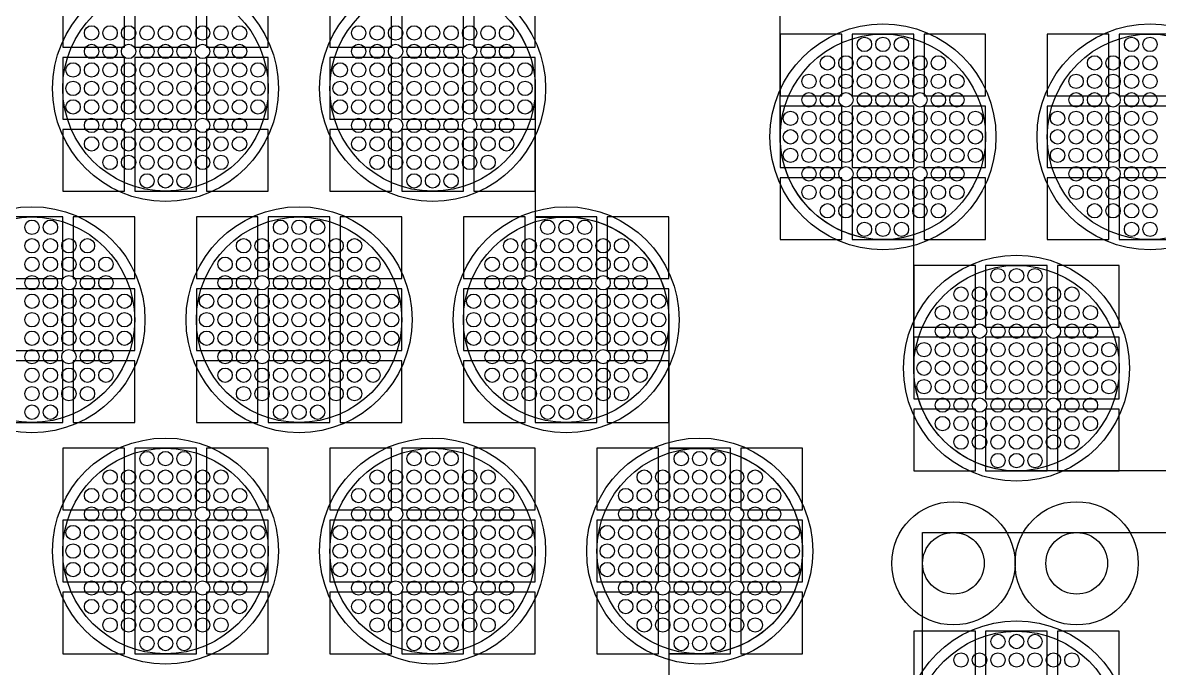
# Model space of a CAD drawing. Extents: x -49 to 54, y -38 to 38.
# Drawn here: x -36.07 to -30.54, y -20.99 to -17.85 of the extents above; entities that cross this region are included whole.
import ezdxf

# ---------------------------------------------------------------- set-up
doc = ezdxf.new("R2010")
doc.units = 0
for name, color, linetype in [('ADHESIVE_VIA_OPENINGS', 30, 'CONTINUOUS'), ('BACK_LAYER', 5, 'CONTINUOUS'), ('COND_LAYER_LOWER_ELECTRODE', 6, 'CONTINUOUS'), ('CONDUCTIVE_LAYER_BACK_LAYER', 2, 'CONTINUOUS'), ('EMITTER', 3, 'CONTINUOUS'), ('LOWER_ELECTRODE', 1, 'CONTINUOUS'), ('SUBSTRATE_VIA', 4, 'CONTINUOUS')]:
    doc.layers.add(name, color=color, linetype=linetype)

msp = doc.modelspace()

# ---------------------------------------------------------------- linework, layer by layer
at = {"layer": 'ADHESIVE_VIA_OPENINGS'}
for centre in [(-31.5372, -20.4819), (-30.9372, -20.4819)]:
    msp.add_circle(centre, 0.3, dxfattribs=at)
at = {"layer": 'BACK_LAYER'}
for points in [[(-35.8721, -17.9704), (-35.5721, -17.9704), (-35.5721, -17.6704), (-35.8721, -17.6704)], [(-35.5221, -17.9704), (-35.2221, -17.9704), (-35.2221, -17.6704), (-35.5221, -17.6704)], [(-35.1721, -17.9704), (-34.8721, -17.9704), (-34.8721, -17.6704), (-35.1721, -17.6704)], [(-34.5721, -17.9704), (-34.2721, -17.9704), (-34.2721, -17.6704), (-34.5721, -17.6704)], [(-34.2221, -17.9704), (-33.9221, -17.9704), (-33.9221, -17.6704), (-34.2221, -17.6704)], [(-33.8721, -17.9704), (-33.5721, -17.9704), (-33.5721, -17.6704), (-33.8721, -17.6704)], [(-32.3802, -18.2061), (-32.0802, -18.2061), (-32.0802, -17.9061), (-32.3802, -17.9061)], [(-32.0302, -18.2061), (-31.7302, -18.2061), (-31.7302, -17.9061), (-32.0302, -17.9061)], [(-31.6802, -18.2061), (-31.3802, -18.2061), (-31.3802, -17.9061), (-31.6802, -17.9061)], [(-31.0802, -18.2061), (-30.7802, -18.2061), (-30.7802, -17.9061), (-31.0802, -17.9061)], [(-30.7302, -18.2061), (-30.4302, -18.2061), (-30.4302, -17.9061), (-30.7302, -17.9061)], [(-35.8721, -18.3204), (-35.5721, -18.3204), (-35.5721, -18.0204), (-35.8721, -18.0204)], [(-35.5221, -18.3204), (-35.2221, -18.3204), (-35.2221, -18.0204), (-35.5221, -18.0204)], [(-35.1721, -18.3204), (-34.8721, -18.3204), (-34.8721, -18.0204), (-35.1721, -18.0204)], [(-34.5721, -18.3204), (-34.2721, -18.3204), (-34.2721, -18.0204), (-34.5721, -18.0204)], [(-34.2221, -18.3204), (-33.9221, -18.3204), (-33.9221, -18.0204), (-34.2221, -18.0204)], [(-33.8721, -18.3204), (-33.5721, -18.3204), (-33.5721, -18.0204), (-33.8721, -18.0204)], [(-32.3802, -18.5561), (-32.0802, -18.5561), (-32.0802, -18.2561), (-32.3802, -18.2561)], [(-32.0302, -18.5561), (-31.7302, -18.5561), (-31.7302, -18.2561), (-32.0302, -18.2561)], [(-31.6802, -18.5561), (-31.3802, -18.5561), (-31.3802, -18.2561), (-31.6802, -18.2561)], [(-31.0802, -18.5561), (-30.7802, -18.5561), (-30.7802, -18.2561), (-31.0802, -18.2561)], [(-30.7302, -18.5561), (-30.4302, -18.5561), (-30.4302, -18.2561), (-30.7302, -18.2561)], [(-35.8721, -18.6704), (-35.5721, -18.6704), (-35.5721, -18.3704), (-35.8721, -18.3704)], [(-35.5221, -18.6704), (-35.2221, -18.6704), (-35.2221, -18.3704), (-35.5221, -18.3704)], [(-35.1721, -18.6704), (-34.8721, -18.6704), (-34.8721, -18.3704), (-35.1721, -18.3704)], [(-34.5721, -18.6704), (-34.2721, -18.6704), (-34.2721, -18.3704), (-34.5721, -18.3704)], [(-34.2221, -18.6704), (-33.9221, -18.6704), (-33.9221, -18.3704), (-34.2221, -18.3704)], [(-33.8721, -18.6704), (-33.5721, -18.6704), (-33.5721, -18.3704), (-33.8721, -18.3704)], [(-32.3802, -18.9061), (-32.0802, -18.9061), (-32.0802, -18.6061), (-32.3802, -18.6061)], [(-32.0302, -18.9061), (-31.7302, -18.9061), (-31.7302, -18.6061), (-32.0302, -18.6061)], [(-31.6802, -18.9061), (-31.3802, -18.9061), (-31.3802, -18.6061), (-31.6802, -18.6061)], [(-31.0802, -18.9061), (-30.7802, -18.9061), (-30.7802, -18.6061), (-31.0802, -18.6061)], [(-30.7302, -18.9061), (-30.4302, -18.9061), (-30.4302, -18.6061), (-30.7302, -18.6061)], [(-36.1721, -19.0962), (-35.8721, -19.0962), (-35.8721, -18.7962), (-36.1721, -18.7962)], [(-35.8221, -19.0962), (-35.5221, -19.0962), (-35.5221, -18.7962), (-35.8221, -18.7962)], [(-35.2221, -19.0962), (-34.9221, -19.0962), (-34.9221, -18.7962), (-35.2221, -18.7962)], [(-34.8721, -19.0962), (-34.5721, -19.0962), (-34.5721, -18.7962), (-34.8721, -18.7962)], [(-34.5221, -19.0962), (-34.2221, -19.0962), (-34.2221, -18.7962), (-34.5221, -18.7962)], [(-33.9221, -19.0962), (-33.6221, -19.0962), (-33.6221, -18.7962), (-33.9221, -18.7962)], [(-33.5721, -19.0962), (-33.2721, -19.0962), (-33.2721, -18.7962), (-33.5721, -18.7962)], [(-33.2221, -19.0962), (-32.9221, -19.0962), (-32.9221, -18.7962), (-33.2221, -18.7962)], [(-31.7302, -19.3319), (-31.4302, -19.3319), (-31.4302, -19.0319), (-31.7302, -19.0319)], [(-31.3802, -19.3319), (-31.0802, -19.3319), (-31.0802, -19.0319), (-31.3802, -19.0319)], [(-31.0302, -19.3319), (-30.7302, -19.3319), (-30.7302, -19.0319), (-31.0302, -19.0319)], [(-36.1721, -19.4462), (-35.8721, -19.4462), (-35.8721, -19.1462), (-36.1721, -19.1462)], [(-35.8221, -19.4462), (-35.5221, -19.4462), (-35.5221, -19.1462), (-35.8221, -19.1462)], [(-35.2221, -19.4462), (-34.9221, -19.4462), (-34.9221, -19.1462), (-35.2221, -19.1462)], [(-34.8721, -19.4462), (-34.5721, -19.4462), (-34.5721, -19.1462), (-34.8721, -19.1462)], [(-34.5221, -19.4462), (-34.2221, -19.4462), (-34.2221, -19.1462), (-34.5221, -19.1462)], [(-33.9221, -19.4462), (-33.6221, -19.4462), (-33.6221, -19.1462), (-33.9221, -19.1462)], [(-33.5721, -19.4462), (-33.2721, -19.4462), (-33.2721, -19.1462), (-33.5721, -19.1462)], [(-33.2221, -19.4462), (-32.9221, -19.4462), (-32.9221, -19.1462), (-33.2221, -19.1462)], [(-31.7302, -19.6819), (-31.4302, -19.6819), (-31.4302, -19.3819), (-31.7302, -19.3819)], [(-31.3802, -19.6819), (-31.0802, -19.6819), (-31.0802, -19.3819), (-31.3802, -19.3819)], [(-31.0302, -19.6819), (-30.7302, -19.6819), (-30.7302, -19.3819), (-31.0302, -19.3819)], [(-36.1721, -19.7962), (-35.8721, -19.7962), (-35.8721, -19.4962), (-36.1721, -19.4962)], [(-35.8221, -19.7962), (-35.5221, -19.7962), (-35.5221, -19.4962), (-35.8221, -19.4962)], [(-35.2221, -19.7962), (-34.9221, -19.7962), (-34.9221, -19.4962), (-35.2221, -19.4962)], [(-34.8721, -19.7962), (-34.5721, -19.7962), (-34.5721, -19.4962), (-34.8721, -19.4962)], [(-34.5221, -19.7962), (-34.2221, -19.7962), (-34.2221, -19.4962), (-34.5221, -19.4962)], [(-33.9221, -19.7962), (-33.6221, -19.7962), (-33.6221, -19.4962), (-33.9221, -19.4962)], [(-33.5721, -19.7962), (-33.2721, -19.7962), (-33.2721, -19.4962), (-33.5721, -19.4962)], [(-33.2221, -19.7962), (-32.9221, -19.7962), (-32.9221, -19.4962), (-33.2221, -19.4962)], [(-31.7302, -20.0319), (-31.4302, -20.0319), (-31.4302, -19.7319), (-31.7302, -19.7319)], [(-31.3802, -20.0319), (-31.0802, -20.0319), (-31.0802, -19.7319), (-31.3802, -19.7319)], [(-31.0302, -20.0319), (-30.7302, -20.0319), (-30.7302, -19.7319), (-31.0302, -19.7319)], [(-35.8721, -20.2221), (-35.5721, -20.2221), (-35.5721, -19.9221), (-35.8721, -19.9221)], [(-35.5221, -20.2221), (-35.2221, -20.2221), (-35.2221, -19.9221), (-35.5221, -19.9221)], [(-35.1721, -20.2221), (-34.8721, -20.2221), (-34.8721, -19.9221), (-35.1721, -19.9221)], [(-34.5721, -20.2221), (-34.2721, -20.2221), (-34.2721, -19.9221), (-34.5721, -19.9221)], [(-34.2221, -20.2221), (-33.9221, -20.2221), (-33.9221, -19.9221), (-34.2221, -19.9221)], [(-33.8721, -20.2221), (-33.5721, -20.2221), (-33.5721, -19.9221), (-33.8721, -19.9221)], [(-33.2721, -20.2221), (-32.9721, -20.2221), (-32.9721, -19.9221), (-33.2721, -19.9221)], [(-32.9221, -20.2221), (-32.6221, -20.2221), (-32.6221, -19.9221), (-32.9221, -19.9221)], [(-32.5721, -20.2221), (-32.2721, -20.2221), (-32.2721, -19.9221), (-32.5721, -19.9221)], [(-35.8721, -20.5721), (-35.5721, -20.5721), (-35.5721, -20.2721), (-35.8721, -20.2721)], [(-35.5221, -20.5721), (-35.2221, -20.5721), (-35.2221, -20.2721), (-35.5221, -20.2721)], [(-35.1721, -20.5721), (-34.8721, -20.5721), (-34.8721, -20.2721), (-35.1721, -20.2721)], [(-34.5721, -20.5721), (-34.2721, -20.5721), (-34.2721, -20.2721), (-34.5721, -20.2721)], [(-34.2221, -20.5721), (-33.9221, -20.5721), (-33.9221, -20.2721), (-34.2221, -20.2721)], [(-33.8721, -20.5721), (-33.5721, -20.5721), (-33.5721, -20.2721), (-33.8721, -20.2721)], [(-33.2721, -20.5721), (-32.9721, -20.5721), (-32.9721, -20.2721), (-33.2721, -20.2721)], [(-32.9221, -20.5721), (-32.6221, -20.5721), (-32.6221, -20.2721), (-32.9221, -20.2721)], [(-32.5721, -20.5721), (-32.2721, -20.5721), (-32.2721, -20.2721), (-32.5721, -20.2721)], [(-35.8721, -20.9221), (-35.5721, -20.9221), (-35.5721, -20.6221), (-35.8721, -20.6221)], [(-35.5221, -20.9221), (-35.2221, -20.9221), (-35.2221, -20.6221), (-35.5221, -20.6221)], [(-35.1721, -20.9221), (-34.8721, -20.9221), (-34.8721, -20.6221), (-35.1721, -20.6221)], [(-34.5721, -20.9221), (-34.2721, -20.9221), (-34.2721, -20.6221), (-34.5721, -20.6221)], [(-34.2221, -20.9221), (-33.9221, -20.9221), (-33.9221, -20.6221), (-34.2221, -20.6221)], [(-33.8721, -20.9221), (-33.5721, -20.9221), (-33.5721, -20.6221), (-33.8721, -20.6221)], [(-33.2721, -20.9221), (-32.9721, -20.9221), (-32.9721, -20.6221), (-33.2721, -20.6221)], [(-32.9221, -20.9221), (-32.6221, -20.9221), (-32.6221, -20.6221), (-32.9221, -20.6221)], [(-32.5721, -20.9221), (-32.2721, -20.9221), (-32.2721, -20.6221), (-32.5721, -20.6221)], [(-31.7302, -21.1123), (-31.4302, -21.1123), (-31.4302, -20.8123), (-31.7302, -20.8123)], [(-31.3802, -21.1123), (-31.0802, -21.1123), (-31.0802, -20.8123), (-31.3802, -20.8123)], [(-31.0302, -21.1123), (-30.7302, -21.1123), (-30.7302, -20.8123), (-31.0302, -20.8123)]]:
    msp.add_lwpolyline(points, close=True, dxfattribs=at)
at = {"layer": 'COND_LAYER_LOWER_ELECTRODE'}
for centre in [(-35.3721, -18.1704), (-34.0721, -18.1704), (-31.8802, -18.4061), (-30.5802, -18.4061), (-36.0221, -19.2962), (-34.7221, -19.2962), (-33.4221, -19.2962), (-31.2302, -19.5319), (-35.3721, -20.4221), (-34.0721, -20.4221), (-32.7721, -20.4221), (-31.2302, -21.3123)]:
    msp.add_circle(centre, 0.55, dxfattribs=at)
at = {"layer": 'CONDUCTIVE_LAYER_BACK_LAYER'}
for points in [[(-28.6203, -20.0318), (-31.2402, -20.0318), (-31.26, -20.031), (-31.2798, -20.0294), (-31.2996, -20.0271), (-31.3192, -20.0239), (-31.3387, -20.02), (-31.358, -20.0153), (-31.3771, -20.0098), (-31.396, -20.0036), (-31.4147, -19.9966), (-31.433, -19.9889), (-31.451, -19.9805), (-31.4687, -19.9714), (-31.4859, -19.9615), (-31.5028, -19.951), (-31.5193, -19.9399), (-31.5353, -19.9281), (-31.5508, -19.9156), (-31.5658, -19.9026), (-31.5802, -19.8889), (-31.5942, -19.8747), (-31.6075, -19.86), (-31.6203, -19.8447), (-31.6324, -19.829), (-31.6439, -19.8128), (-31.6547, -19.7961), (-31.6649, -19.779), (-31.6744, -19.7615), (-31.6831, -19.7437), (-31.6912, -19.7255), (-31.6985, -19.707), (-31.7051, -19.6883), (-31.711, -19.6693), (-31.7161, -19.6501), (-31.7204, -19.6307), (-31.7239, -19.6111), (-31.7267, -19.5914), (-31.7286, -19.5716), (-31.7298, -19.5518), (-31.7302, -19.5319), (-31.7302, -18.906), (-31.8902, -18.906), (-31.91, -18.9052), (-31.9298, -18.9036), (-31.9496, -18.9012), (-31.9692, -18.8981), (-31.9887, -18.8941), (-32.008, -18.8894), (-32.0271, -18.884), (-32.046, -18.8778), (-32.0647, -18.8708), (-32.083, -18.8631), (-32.101, -18.8547), (-32.1187, -18.8455), (-32.1359, -18.8357), (-32.1528, -18.8252), (-32.1693, -18.814), (-32.1853, -18.8022), (-32.2008, -18.7898), (-32.2158, -18.7767), (-32.2302, -18.7631), (-32.2442, -18.7489), (-32.2575, -18.7342), (-32.2703, -18.7189), (-32.2824, -18.7032), (-32.2939, -18.6869), (-32.3047, -18.6703), (-32.3149, -18.6532), (-32.3244, -18.6357), (-32.3331, -18.6179), (-32.3412, -18.5997), (-32.3485, -18.5812), (-32.3551, -18.5625), (-32.361, -18.5434), (-32.3661, -18.5242), (-32.3704, -18.5048), (-32.3739, -18.4853), (-32.3767, -18.4656), (-32.3786, -18.4458), (-32.3798, -18.4259), (-32.3802, -18.4061), (-32.3802, -17.7801)], [(-33.6948, -17.8423), (-33.6821, -17.8576), (-33.6699, -17.8733), (-33.6584, -17.8895), (-33.6476, -17.9062), (-33.6374, -17.9233), (-33.6279, -17.9408), (-33.6192, -17.9586), (-33.6111, -17.9768), (-33.6038, -17.9953), (-33.5972, -18.014), (-33.5913, -18.033), (-33.5862, -18.0522), (-33.5819, -18.0717), (-33.5784, -18.0912), (-33.5756, -18.1109), (-33.5737, -18.1307), (-33.5725, -18.1505), (-33.5721, -18.1704), (-33.5721, -18.7963), (-33.4121, -18.7963), (-33.3923, -18.7971), (-33.3725, -18.7987), (-33.3527, -18.8011), (-33.3331, -18.8042), (-33.3136, -18.8082), (-33.2943, -18.8129), (-33.2752, -18.8183), (-33.2563, -18.8245), (-33.2376, -18.8315), (-33.2193, -18.8392), (-33.2013, -18.8476), (-33.1836, -18.8568), (-33.1664, -18.8666), (-33.1495, -18.8771), (-33.133, -18.8883), (-33.117, -18.9001), (-33.1015, -18.9125), (-33.0865, -18.9256), (-33.0721, -18.9392), (-33.0581, -18.9534), (-33.0448, -18.9681), (-33.0321, -18.9834), (-33.0199, -18.9991), (-33.0084, -19.0154), (-32.9976, -19.032), (-32.9874, -19.0491), (-32.9779, -19.0666), (-32.9692, -19.0844), (-32.9611, -19.1026), (-32.9538, -19.1211), (-32.9472, -19.1398), (-32.9413, -19.1589), (-32.9362, -19.1781), (-32.9319, -19.1975), (-32.9284, -19.217), (-32.9256, -19.2367), (-32.9237, -19.2565), (-32.9225, -19.2764), (-32.9221, -19.2962), (-32.9221, -19.9222), (-32.7621, -19.9222), (-32.7423, -19.923), (-32.7225, -19.9245), (-32.7027, -19.9269), (-32.6831, -19.9301), (-32.6636, -19.934), (-32.6443, -19.9387), (-32.6252, -19.9442), (-32.6063, -19.9504), (-32.5876, -19.9573), (-32.5693, -19.965), (-32.5513, -19.9735), (-32.5336, -19.9826), (-32.5164, -19.9924), (-32.4995, -20.0029), (-32.483, -20.0141), (-32.467, -20.0259), (-32.4515, -20.0383), (-32.4365, -20.0514), (-32.4221, -20.065), (-32.4081, -20.0792), (-32.3948, -20.094), (-32.3821, -20.1092), (-32.3699, -20.125), (-32.3584, -20.1412), (-32.3476, -20.1579), (-32.3374, -20.175), (-32.3279, -20.1924), (-32.3192, -20.2103), (-32.3111, -20.2284), (-32.3038, -20.2469), (-32.2972, -20.2657), (-32.2913, -20.2847), (-32.2862, -20.3039), (-32.2819, -20.3233), (-32.2784, -20.3429), (-32.2756, -20.3626), (-32.2737, -20.3824), (-32.2725, -20.4022), (-32.2721, -20.4221), (-32.2725, -20.442), (-32.2737, -20.4618), (-32.2756, -20.4816), (-32.2784, -20.5013), (-32.2819, -20.5208), (-32.2862, -20.5403), (-32.2913, -20.5595), (-32.2972, -20.5785), (-32.3038, -20.5972), (-32.3111, -20.6157), (-32.3192, -20.6339), (-32.3279, -20.6517), (-32.3374, -20.6692), (-32.3476, -20.6863), (-32.3584, -20.703), (-32.3699, -20.7192), (-32.3821, -20.7349), (-32.3948, -20.7502), (-32.4081, -20.7649), (-32.4221, -20.7791), (-32.4365, -20.7928), (-32.4515, -20.8058), (-32.467, -20.8183), (-32.483, -20.8301), (-32.4995, -20.8412), (-32.5164, -20.8517), (-32.5336, -20.8616), (-32.5513, -20.8707), (-32.5693, -20.8791), (-32.5876, -20.8868), (-32.6063, -20.8938), (-32.6252, -20.9), (-32.6443, -20.9055), (-32.6636, -20.9102), (-32.6831, -20.9141), (-32.7027, -20.9172), (-32.7225, -20.9196), (-32.7423, -20.9212), (-32.7621, -20.922), (-32.9221, -20.922), (-32.9221, -21.5479)], [(-31.6872, -21.1095), (-31.6872, -20.3319), (-29.9302, -20.3319)]]:
    msp.add_lwpolyline(points, dxfattribs=at)
at = {"layer": 'EMITTER'}
for centre in [(-35.3721, -18.1704), (-34.0721, -18.1704), (-31.8802, -18.4061), (-30.5802, -18.4061), (-36.0221, -19.2962), (-34.7221, -19.2962), (-33.4221, -19.2962), (-31.2302, -19.5319), (-35.3721, -20.4221), (-34.0721, -20.4221), (-32.7721, -20.4221), (-31.2302, -21.3123)]:
    msp.add_circle(centre, 0.5, dxfattribs=at)
at = {"layer": 'LOWER_ELECTRODE'}
for centre in [(-35.7321, -17.9004), (-35.6421, -17.9004), (-35.5521, -17.9004), (-35.4621, -17.9004), (-35.3721, -17.9004), (-35.2821, -17.9004), (-35.1921, -17.9004), (-35.1021, -17.9004), (-35.0121, -17.9004), (-34.4321, -17.9004), (-34.3421, -17.9004), (-34.2521, -17.9004), (-34.1621, -17.9004), (-34.0721, -17.9004), (-33.9821, -17.9004), (-33.8921, -17.9004), (-33.8021, -17.9004), (-33.7121, -17.9004), (-31.9702, -17.9561), (-31.8802, -17.9561), (-31.7902, -17.9561), (-30.6702, -17.9561), (-30.5802, -17.9561), (-35.7321, -17.9904), (-35.6421, -17.9904), (-35.5521, -17.9904), (-35.4621, -17.9904), (-35.3721, -17.9904), (-35.2821, -17.9904), (-35.1921, -17.9904), (-35.1021, -17.9904), (-35.0121, -17.9904), (-34.4321, -17.9904), (-34.3421, -17.9904), (-34.2521, -17.9904), (-34.1621, -17.9904), (-34.0721, -17.9904), (-33.9821, -17.9904), (-33.8921, -17.9904), (-33.8021, -17.9904), (-33.7121, -17.9904), (-32.1502, -18.0461), (-32.0602, -18.0461), (-31.9702, -18.0461), (-31.8802, -18.0461), (-31.7902, -18.0461), (-31.7002, -18.0461), (-31.6102, -18.0461), (-30.8502, -18.0461), (-30.7602, -18.0461), (-30.6702, -18.0461), (-30.5802, -18.0461), (-35.8221, -18.0804), (-35.7321, -18.0804), (-35.6421, -18.0804), (-35.5521, -18.0804), (-35.4621, -18.0804), (-35.3721, -18.0804), (-35.2821, -18.0804), (-35.1921, -18.0804), (-35.1021, -18.0804), (-35.0121, -18.0804), (-34.9221, -18.0804), (-34.5221, -18.0804), (-34.4321, -18.0804), (-34.3421, -18.0804), (-34.2521, -18.0804), (-34.1621, -18.0804), (-34.0721, -18.0804), (-33.9821, -18.0804), (-33.8921, -18.0804), (-33.8021, -18.0804), (-33.7121, -18.0804), (-33.6221, -18.0804), (-35.8221, -18.1704), (-35.7321, -18.1704), (-35.6421, -18.1704), (-35.5521, -18.1704), (-35.4621, -18.1704), (-35.3721, -18.1704), (-35.2821, -18.1704), (-35.1921, -18.1704), (-35.1021, -18.1704), (-35.0121, -18.1704), (-34.9221, -18.1704), (-34.5221, -18.1704), (-34.4321, -18.1704), (-34.3421, -18.1704), (-34.2521, -18.1704), (-34.1621, -18.1704), (-34.0721, -18.1704), (-33.9821, -18.1704), (-33.8921, -18.1704), (-33.8021, -18.1704), (-33.7121, -18.1704), (-33.6221, -18.1704), (-32.2402, -18.1361), (-32.1502, -18.1361), (-32.0602, -18.1361), (-31.9702, -18.1361), (-31.8802, -18.1361), (-31.7902, -18.1361), (-31.7002, -18.1361), (-31.6102, -18.1361), (-31.5202, -18.1361), (-30.9402, -18.1361), (-30.8502, -18.1361), (-30.7602, -18.1361), (-30.6702, -18.1361), (-30.5802, -18.1361), (-32.2402, -18.2261), (-32.1502, -18.2261), (-32.0602, -18.2261), (-31.9702, -18.2261), (-31.8802, -18.2261), (-31.7902, -18.2261), (-31.7002, -18.2261), (-31.6102, -18.2261), (-31.5202, -18.2261), (-30.9402, -18.2261), (-30.8502, -18.2261), (-30.7602, -18.2261), (-30.6702, -18.2261), (-30.5802, -18.2261), (-35.8221, -18.2604), (-35.7321, -18.2604), (-35.6421, -18.2604), (-35.5521, -18.2604), (-35.4621, -18.2604), (-35.3721, -18.2604), (-35.2821, -18.2604), (-35.1921, -18.2604), (-35.1021, -18.2604), (-35.0121, -18.2604), (-34.9221, -18.2604), (-34.5221, -18.2604), (-34.4321, -18.2604), (-34.3421, -18.2604), (-34.2521, -18.2604), (-34.1621, -18.2604), (-34.0721, -18.2604), (-33.9821, -18.2604), (-33.8921, -18.2604), (-33.8021, -18.2604), (-33.7121, -18.2604), (-33.6221, -18.2604), (-32.3302, -18.3161), (-32.2402, -18.3161), (-32.1502, -18.3161), (-32.0602, -18.3161), (-31.9702, -18.3161), (-31.8802, -18.3161), (-31.7902, -18.3161), (-31.7002, -18.3161), (-31.6102, -18.3161), (-31.5202, -18.3161), (-31.4302, -18.3161), (-31.0302, -18.3161), (-30.9402, -18.3161), (-30.8502, -18.3161), (-30.7602, -18.3161), (-30.6702, -18.3161), (-30.5802, -18.3161), (-35.7321, -18.3504), (-35.6421, -18.3504), (-35.5521, -18.3504), (-35.4621, -18.3504), (-35.3721, -18.3504), (-35.2821, -18.3504), (-35.1921, -18.3504), (-35.1021, -18.3504), (-35.0121, -18.3504), (-34.4321, -18.3504), (-34.3421, -18.3504), (-34.2521, -18.3504), (-34.1621, -18.3504), (-34.0721, -18.3504), (-33.9821, -18.3504), (-33.8921, -18.3504), (-33.8021, -18.3504), (-33.7121, -18.3504), (-35.7321, -18.4404), (-35.6421, -18.4404), (-35.5521, -18.4404), (-35.4621, -18.4404), (-35.3721, -18.4404), (-35.2821, -18.4404), (-35.1921, -18.4404), (-35.1021, -18.4404), (-35.0121, -18.4404), (-34.4321, -18.4404), (-34.3421, -18.4404), (-34.2521, -18.4404), (-34.1621, -18.4404), (-34.0721, -18.4404), (-33.9821, -18.4404), (-33.8921, -18.4404), (-33.8021, -18.4404), (-33.7121, -18.4404), (-32.3302, -18.4061), (-32.2402, -18.4061), (-32.1502, -18.4061), (-32.0602, -18.4061), (-31.9702, -18.4061), (-31.8802, -18.4061), (-31.7902, -18.4061), (-31.7002, -18.4061), (-31.6102, -18.4061), (-31.5202, -18.4061), (-31.4302, -18.4061), (-31.0302, -18.4061), (-30.9402, -18.4061), (-30.8502, -18.4061), (-30.7602, -18.4061), (-30.6702, -18.4061), (-30.5802, -18.4061), (-32.3302, -18.4961), (-32.2402, -18.4961), (-32.1502, -18.4961), (-32.0602, -18.4961), (-31.9702, -18.4961), (-31.8802, -18.4961), (-31.7902, -18.4961), (-31.7002, -18.4961), (-31.6102, -18.4961), (-31.5202, -18.4961), (-31.4302, -18.4961), (-31.0302, -18.4961), (-30.9402, -18.4961), (-30.8502, -18.4961), (-30.7602, -18.4961), (-30.6702, -18.4961), (-30.5802, -18.4961), (-35.6421, -18.5304), (-35.5521, -18.5304), (-35.4621, -18.5304), (-35.3721, -18.5304), (-35.2821, -18.5304), (-35.1921, -18.5304), (-35.1021, -18.5304), (-34.3421, -18.5304), (-34.2521, -18.5304), (-34.1621, -18.5304), (-34.0721, -18.5304), (-33.9821, -18.5304), (-33.8921, -18.5304), (-33.8021, -18.5304), (-35.4621, -18.6204), (-35.3721, -18.6204), (-35.2821, -18.6204), (-34.1621, -18.6204), (-34.0721, -18.6204), (-33.9821, -18.6204), (-32.2402, -18.5861), (-32.1502, -18.5861), (-32.0602, -18.5861), (-31.9702, -18.5861), (-31.8802, -18.5861), (-31.7902, -18.5861), (-31.7002, -18.5861), (-31.6102, -18.5861), (-31.5202, -18.5861), (-30.9402, -18.5861), (-30.8502, -18.5861), (-30.7602, -18.5861), (-30.6702, -18.5861), (-30.5802, -18.5861), (-32.2402, -18.6761), (-32.1502, -18.6761), (-32.0602, -18.6761), (-31.9702, -18.6761), (-31.8802, -18.6761), (-31.7902, -18.6761), (-31.7002, -18.6761), (-31.6102, -18.6761), (-31.5202, -18.6761), (-30.9402, -18.6761), (-30.8502, -18.6761), (-30.7602, -18.6761), (-30.6702, -18.6761), (-30.5802, -18.6761), (-32.1502, -18.7661), (-32.0602, -18.7661), (-31.9702, -18.7661), (-31.8802, -18.7661), (-31.7902, -18.7661), (-31.7002, -18.7661), (-31.6102, -18.7661), (-30.8502, -18.7661), (-30.7602, -18.7661), (-30.6702, -18.7661), (-30.5802, -18.7661), (-36.0221, -18.8462), (-35.9321, -18.8462), (-34.8121, -18.8462), (-34.7221, -18.8462), (-34.6321, -18.8462), (-33.5121, -18.8462), (-33.4221, -18.8462), (-33.3321, -18.8462), (-31.9702, -18.8561), (-31.8802, -18.8561), (-31.7902, -18.8561), (-30.6702, -18.8561), (-30.5802, -18.8561), (-36.0221, -18.9362), (-35.9321, -18.9362), (-35.8421, -18.9362), (-35.7521, -18.9362), (-34.9921, -18.9362), (-34.9021, -18.9362), (-34.8121, -18.9362), (-34.7221, -18.9362), (-34.6321, -18.9362), (-34.5421, -18.9362), (-34.4521, -18.9362), (-33.6921, -18.9362), (-33.6021, -18.9362), (-33.5121, -18.9362), (-33.4221, -18.9362), (-33.3321, -18.9362), (-33.2421, -18.9362), (-33.1521, -18.9362), (-36.0221, -19.0262), (-35.9321, -19.0262), (-35.8421, -19.0262), (-35.7521, -19.0262), (-35.6621, -19.0262), (-35.0821, -19.0262), (-34.9921, -19.0262), (-34.9021, -19.0262), (-34.8121, -19.0262), (-34.7221, -19.0262), (-34.6321, -19.0262), (-34.5421, -19.0262), (-34.4521, -19.0262), (-34.3621, -19.0262), (-33.7821, -19.0262), (-33.6921, -19.0262), (-33.6021, -19.0262), (-33.5121, -19.0262), (-33.4221, -19.0262), (-33.3321, -19.0262), (-33.2421, -19.0262), (-33.1521, -19.0262), (-33.0621, -19.0262), (-36.0221, -19.1162), (-35.9321, -19.1162), (-35.8421, -19.1162), (-35.7521, -19.1162), (-35.6621, -19.1162), (-35.0821, -19.1162), (-34.9921, -19.1162), (-34.9021, -19.1162), (-34.8121, -19.1162), (-34.7221, -19.1162), (-34.6321, -19.1162), (-34.5421, -19.1162), (-34.4521, -19.1162), (-34.3621, -19.1162), (-33.7821, -19.1162), (-33.6921, -19.1162), (-33.6021, -19.1162), (-33.5121, -19.1162), (-33.4221, -19.1162), (-33.3321, -19.1162), (-33.2421, -19.1162), (-33.1521, -19.1162), (-33.0621, -19.1162), (-31.3202, -19.0819), (-31.2302, -19.0819), (-31.1402, -19.0819), (-31.5002, -19.1719), (-31.4102, -19.1719), (-31.3202, -19.1719), (-31.2302, -19.1719), (-31.1402, -19.1719), (-31.0502, -19.1719), (-30.9602, -19.1719), (-36.0221, -19.2062), (-35.9321, -19.2062), (-35.8421, -19.2062), (-35.7521, -19.2062), (-35.6621, -19.2062), (-35.5721, -19.2062), (-35.1721, -19.2062), (-35.0821, -19.2062), (-34.9921, -19.2062), (-34.9021, -19.2062), (-34.8121, -19.2062), (-34.7221, -19.2062), (-34.6321, -19.2062), (-34.5421, -19.2062), (-34.4521, -19.2062), (-34.3621, -19.2062), (-34.2721, -19.2062), (-33.8721, -19.2062), (-33.7821, -19.2062), (-33.6921, -19.2062), (-33.6021, -19.2062), (-33.5121, -19.2062), (-33.4221, -19.2062), (-33.3321, -19.2062), (-33.2421, -19.2062), (-33.1521, -19.2062), (-33.0621, -19.2062), (-32.9721, -19.2062), (-31.5902, -19.2619), (-31.5002, -19.2619), (-31.4102, -19.2619), (-31.3202, -19.2619), (-31.2302, -19.2619), (-31.1402, -19.2619), (-31.0502, -19.2619), (-30.9602, -19.2619), (-30.8702, -19.2619), (-36.0221, -19.2962), (-35.9321, -19.2962), (-35.8421, -19.2962), (-35.7521, -19.2962), (-35.6621, -19.2962), (-35.5721, -19.2962), (-35.1721, -19.2962), (-35.0821, -19.2962), (-34.9921, -19.2962), (-34.9021, -19.2962), (-34.8121, -19.2962), (-34.7221, -19.2962), (-34.6321, -19.2962), (-34.5421, -19.2962), (-34.4521, -19.2962), (-34.3621, -19.2962), (-34.2721, -19.2962), (-33.8721, -19.2962), (-33.7821, -19.2962), (-33.6921, -19.2962), (-33.6021, -19.2962), (-33.5121, -19.2962), (-33.4221, -19.2962), (-33.3321, -19.2962), (-33.2421, -19.2962), (-33.1521, -19.2962), (-33.0621, -19.2962), (-32.9721, -19.2962), (-36.0221, -19.3862), (-35.9321, -19.3862), (-35.8421, -19.3862), (-35.7521, -19.3862), (-35.6621, -19.3862), (-35.5721, -19.3862), (-35.1721, -19.3862), (-35.0821, -19.3862), (-34.9921, -19.3862), (-34.9021, -19.3862), (-34.8121, -19.3862), (-34.7221, -19.3862), (-34.6321, -19.3862), (-34.5421, -19.3862), (-34.4521, -19.3862), (-34.3621, -19.3862), (-34.2721, -19.3862), (-33.8721, -19.3862), (-33.7821, -19.3862), (-33.6921, -19.3862), (-33.6021, -19.3862), (-33.5121, -19.3862), (-33.4221, -19.3862), (-33.3321, -19.3862), (-33.2421, -19.3862), (-33.1521, -19.3862), (-33.0621, -19.3862), (-32.9721, -19.3862), (-31.5902, -19.3519), (-31.5002, -19.3519), (-31.4102, -19.3519), (-31.3202, -19.3519), (-31.2302, -19.3519), (-31.1402, -19.3519), (-31.0502, -19.3519), (-30.9602, -19.3519), (-30.8702, -19.3519), (-31.6802, -19.4419), (-31.5902, -19.4419), (-31.5002, -19.4419), (-31.4102, -19.4419), (-31.3202, -19.4419), (-31.2302, -19.4419), (-31.1402, -19.4419), (-31.0502, -19.4419), (-30.9602, -19.4419), (-30.8702, -19.4419), (-30.7802, -19.4419), (-36.0221, -19.4762), (-35.9321, -19.4762), (-35.8421, -19.4762), (-35.7521, -19.4762), (-35.6621, -19.4762), (-35.0821, -19.4762), (-34.9921, -19.4762), (-34.9021, -19.4762), (-34.8121, -19.4762), (-34.7221, -19.4762), (-34.6321, -19.4762), (-34.5421, -19.4762), (-34.4521, -19.4762), (-34.3621, -19.4762), (-33.7821, -19.4762), (-33.6921, -19.4762), (-33.6021, -19.4762), (-33.5121, -19.4762), (-33.4221, -19.4762), (-33.3321, -19.4762), (-33.2421, -19.4762), (-33.1521, -19.4762), (-33.0621, -19.4762), (-31.6802, -19.5319), (-31.5902, -19.5319), (-31.5002, -19.5319), (-31.4102, -19.5319), (-31.3202, -19.5319), (-31.2302, -19.5319), (-31.1402, -19.5319), (-31.0502, -19.5319), (-30.9602, -19.5319), (-30.8702, -19.5319), (-30.7802, -19.5319), (-36.0221, -19.5662), (-35.9321, -19.5662), (-35.8421, -19.5662), (-35.7521, -19.5662), (-35.6621, -19.5662), (-35.0821, -19.5662), (-34.9921, -19.5662), (-34.9021, -19.5662), (-34.8121, -19.5662), (-34.7221, -19.5662), (-34.6321, -19.5662), (-34.5421, -19.5662), (-34.4521, -19.5662), (-34.3621, -19.5662), (-33.7821, -19.5662), (-33.6921, -19.5662), (-33.6021, -19.5662), (-33.5121, -19.5662), (-33.4221, -19.5662), (-33.3321, -19.5662), (-33.2421, -19.5662), (-33.1521, -19.5662), (-33.0621, -19.5662), (-36.0221, -19.6562), (-35.9321, -19.6562), (-35.8421, -19.6562), (-35.7521, -19.6562), (-34.9921, -19.6562), (-34.9021, -19.6562), (-34.8121, -19.6562), (-34.7221, -19.6562), (-34.6321, -19.6562), (-34.5421, -19.6562), (-34.4521, -19.6562), (-33.6921, -19.6562), (-33.6021, -19.6562), (-33.5121, -19.6562), (-33.4221, -19.6562), (-33.3321, -19.6562), (-33.2421, -19.6562), (-33.1521, -19.6562), (-31.6802, -19.6219), (-31.5902, -19.6219), (-31.5002, -19.6219), (-31.4102, -19.6219), (-31.3202, -19.6219), (-31.2302, -19.6219), (-31.1402, -19.6219), (-31.0502, -19.6219), (-30.9602, -19.6219), (-30.8702, -19.6219), (-30.7802, -19.6219), (-31.5902, -19.7119), (-31.5002, -19.7119), (-31.4102, -19.7119), (-31.3202, -19.7119), (-31.2302, -19.7119), (-31.1402, -19.7119), (-31.0502, -19.7119), (-30.9602, -19.7119), (-30.8702, -19.7119), (-36.0221, -19.7462), (-35.9321, -19.7462), (-34.8121, -19.7462), (-34.7221, -19.7462), (-34.6321, -19.7462), (-33.5121, -19.7462), (-33.4221, -19.7462), (-33.3321, -19.7462), (-31.5902, -19.8019), (-31.5002, -19.8019), (-31.4102, -19.8019), (-31.3202, -19.8019), (-31.2302, -19.8019), (-31.1402, -19.8019), (-31.0502, -19.8019), (-30.9602, -19.8019), (-30.8702, -19.8019), (-31.5002, -19.8919), (-31.4102, -19.8919), (-31.3202, -19.8919), (-31.2302, -19.8919), (-31.1402, -19.8919), (-31.0502, -19.8919), (-30.9602, -19.8919), (-35.4621, -19.9721), (-35.3721, -19.9721), (-35.2821, -19.9721), (-34.1621, -19.9721), (-34.0721, -19.9721), (-33.9821, -19.9721), (-32.8621, -19.9721), (-32.7721, -19.9721), (-32.6821, -19.9721), (-31.3202, -19.9819), (-31.2302, -19.9819), (-31.1402, -19.9819), (-35.6421, -20.0621), (-35.5521, -20.0621), (-35.4621, -20.0621), (-35.3721, -20.0621), (-35.2821, -20.0621), (-35.1921, -20.0621), (-35.1021, -20.0621), (-34.3421, -20.0621), (-34.2521, -20.0621), (-34.1621, -20.0621), (-34.0721, -20.0621), (-33.9821, -20.0621), (-33.8921, -20.0621), (-33.8021, -20.0621), (-33.0421, -20.0621), (-32.9521, -20.0621), (-32.8621, -20.0621), (-32.7721, -20.0621), (-32.6821, -20.0621), (-32.5921, -20.0621), (-32.5021, -20.0621), (-35.7321, -20.1521), (-35.6421, -20.1521), (-35.5521, -20.1521), (-35.4621, -20.1521), (-35.3721, -20.1521), (-35.2821, -20.1521), (-35.1921, -20.1521), (-35.1021, -20.1521), (-35.0121, -20.1521), (-34.4321, -20.1521), (-34.3421, -20.1521), (-34.2521, -20.1521), (-34.1621, -20.1521), (-34.0721, -20.1521), (-33.9821, -20.1521), (-33.8921, -20.1521), (-33.8021, -20.1521), (-33.7121, -20.1521), (-33.1321, -20.1521), (-33.0421, -20.1521), (-32.9521, -20.1521), (-32.8621, -20.1521), (-32.7721, -20.1521), (-32.6821, -20.1521), (-32.5921, -20.1521), (-32.5021, -20.1521), (-32.4121, -20.1521), (-35.7321, -20.2421), (-35.6421, -20.2421), (-35.5521, -20.2421), (-35.4621, -20.2421), (-35.3721, -20.2421), (-35.2821, -20.2421), (-35.1921, -20.2421), (-35.1021, -20.2421), (-35.0121, -20.2421), (-34.4321, -20.2421), (-34.3421, -20.2421), (-34.2521, -20.2421), (-34.1621, -20.2421), (-34.0721, -20.2421), (-33.9821, -20.2421), (-33.8921, -20.2421), (-33.8021, -20.2421), (-33.7121, -20.2421), (-33.1321, -20.2421), (-33.0421, -20.2421), (-32.9521, -20.2421), (-32.8621, -20.2421), (-32.7721, -20.2421), (-32.6821, -20.2421), (-32.5921, -20.2421), (-32.5021, -20.2421), (-32.4121, -20.2421), (-35.8221, -20.3321), (-35.7321, -20.3321), (-35.6421, -20.3321), (-35.5521, -20.3321), (-35.4621, -20.3321), (-35.3721, -20.3321), (-35.2821, -20.3321), (-35.1921, -20.3321), (-35.1021, -20.3321), (-35.0121, -20.3321), (-34.9221, -20.3321), (-34.5221, -20.3321), (-34.4321, -20.3321), (-34.3421, -20.3321), (-34.2521, -20.3321), (-34.1621, -20.3321), (-34.0721, -20.3321), (-33.9821, -20.3321), (-33.8921, -20.3321), (-33.8021, -20.3321), (-33.7121, -20.3321), (-33.6221, -20.3321), (-33.2221, -20.3321), (-33.1321, -20.3321), (-33.0421, -20.3321), (-32.9521, -20.3321), (-32.8621, -20.3321), (-32.7721, -20.3321), (-32.6821, -20.3321), (-32.5921, -20.3321), (-32.5021, -20.3321), (-32.4121, -20.3321), (-32.3221, -20.3321), (-35.8221, -20.4221), (-35.7321, -20.4221), (-35.6421, -20.4221), (-35.5521, -20.4221), (-35.4621, -20.4221), (-35.3721, -20.4221), (-35.2821, -20.4221), (-35.1921, -20.4221), (-35.1021, -20.4221), (-35.0121, -20.4221), (-34.9221, -20.4221), (-34.5221, -20.4221), (-34.4321, -20.4221), (-34.3421, -20.4221), (-34.2521, -20.4221), (-34.1621, -20.4221), (-34.0721, -20.4221), (-33.9821, -20.4221), (-33.8921, -20.4221), (-33.8021, -20.4221), (-33.7121, -20.4221), (-33.6221, -20.4221), (-33.2221, -20.4221), (-33.1321, -20.4221), (-33.0421, -20.4221), (-32.9521, -20.4221), (-32.8621, -20.4221), (-32.7721, -20.4221), (-32.6821, -20.4221), (-32.5921, -20.4221), (-32.5021, -20.4221), (-32.4121, -20.4221), (-32.3221, -20.4221), (-35.8221, -20.5121), (-35.7321, -20.5121), (-35.6421, -20.5121), (-35.5521, -20.5121), (-35.4621, -20.5121), (-35.3721, -20.5121), (-35.2821, -20.5121), (-35.1921, -20.5121), (-35.1021, -20.5121), (-35.0121, -20.5121), (-34.9221, -20.5121), (-34.5221, -20.5121), (-34.4321, -20.5121), (-34.3421, -20.5121), (-34.2521, -20.5121), (-34.1621, -20.5121), (-34.0721, -20.5121), (-33.9821, -20.5121), (-33.8921, -20.5121), (-33.8021, -20.5121), (-33.7121, -20.5121), (-33.6221, -20.5121), (-33.2221, -20.5121), (-33.1321, -20.5121), (-33.0421, -20.5121), (-32.9521, -20.5121), (-32.8621, -20.5121), (-32.7721, -20.5121), (-32.6821, -20.5121), (-32.5921, -20.5121), (-32.5021, -20.5121), (-32.4121, -20.5121), (-32.3221, -20.5121), (-35.7321, -20.6021), (-35.6421, -20.6021), (-35.5521, -20.6021), (-35.4621, -20.6021), (-35.3721, -20.6021), (-35.2821, -20.6021), (-35.1921, -20.6021), (-35.1021, -20.6021), (-35.0121, -20.6021), (-34.4321, -20.6021), (-34.3421, -20.6021), (-34.2521, -20.6021), (-34.1621, -20.6021), (-34.0721, -20.6021), (-33.9821, -20.6021), (-33.8921, -20.6021), (-33.8021, -20.6021), (-33.7121, -20.6021), (-33.1321, -20.6021), (-33.0421, -20.6021), (-32.9521, -20.6021), (-32.8621, -20.6021), (-32.7721, -20.6021), (-32.6821, -20.6021), (-32.5921, -20.6021), (-32.5021, -20.6021), (-32.4121, -20.6021), (-35.7321, -20.6921), (-35.6421, -20.6921), (-35.5521, -20.6921), (-35.4621, -20.6921), (-35.3721, -20.6921), (-35.2821, -20.6921), (-35.1921, -20.6921), (-35.1021, -20.6921), (-35.0121, -20.6921), (-34.4321, -20.6921), (-34.3421, -20.6921), (-34.2521, -20.6921), (-34.1621, -20.6921), (-34.0721, -20.6921), (-33.9821, -20.6921), (-33.8921, -20.6921), (-33.8021, -20.6921), (-33.7121, -20.6921), (-33.1321, -20.6921), (-33.0421, -20.6921), (-32.9521, -20.6921), (-32.8621, -20.6921), (-32.7721, -20.6921), (-32.6821, -20.6921), (-32.5921, -20.6921), (-32.5021, -20.6921), (-32.4121, -20.6921), (-35.6421, -20.7821), (-35.5521, -20.7821), (-35.4621, -20.7821), (-35.3721, -20.7821), (-35.2821, -20.7821), (-35.1921, -20.7821), (-35.1021, -20.7821), (-34.3421, -20.7821), (-34.2521, -20.7821), (-34.1621, -20.7821), (-34.0721, -20.7821), (-33.9821, -20.7821), (-33.8921, -20.7821), (-33.8021, -20.7821), (-33.0421, -20.7821), (-32.9521, -20.7821), (-32.8621, -20.7821), (-32.7721, -20.7821), (-32.6821, -20.7821), (-32.5921, -20.7821), (-32.5021, -20.7821), (-35.4621, -20.8721), (-35.3721, -20.8721), (-35.2821, -20.8721), (-34.1621, -20.8721), (-34.0721, -20.8721), (-33.9821, -20.8721), (-32.8621, -20.8721), (-32.7721, -20.8721), (-32.6821, -20.8721), (-31.3202, -20.8623), (-31.2302, -20.8623), (-31.1402, -20.8623), (-31.5002, -20.9523), (-31.4102, -20.9523), (-31.3202, -20.9523), (-31.2302, -20.9523), (-31.1402, -20.9523), (-31.0502, -20.9523), (-30.9602, -20.9523)]:
    msp.add_circle(centre, 0.035, dxfattribs=at)
at = {"layer": 'SUBSTRATE_VIA'}
for centre in [(-31.5372, -20.4819), (-30.9372, -20.4819)]:
    msp.add_circle(centre, 0.15, dxfattribs=at)

doc.saveas('drawing.dxf')
